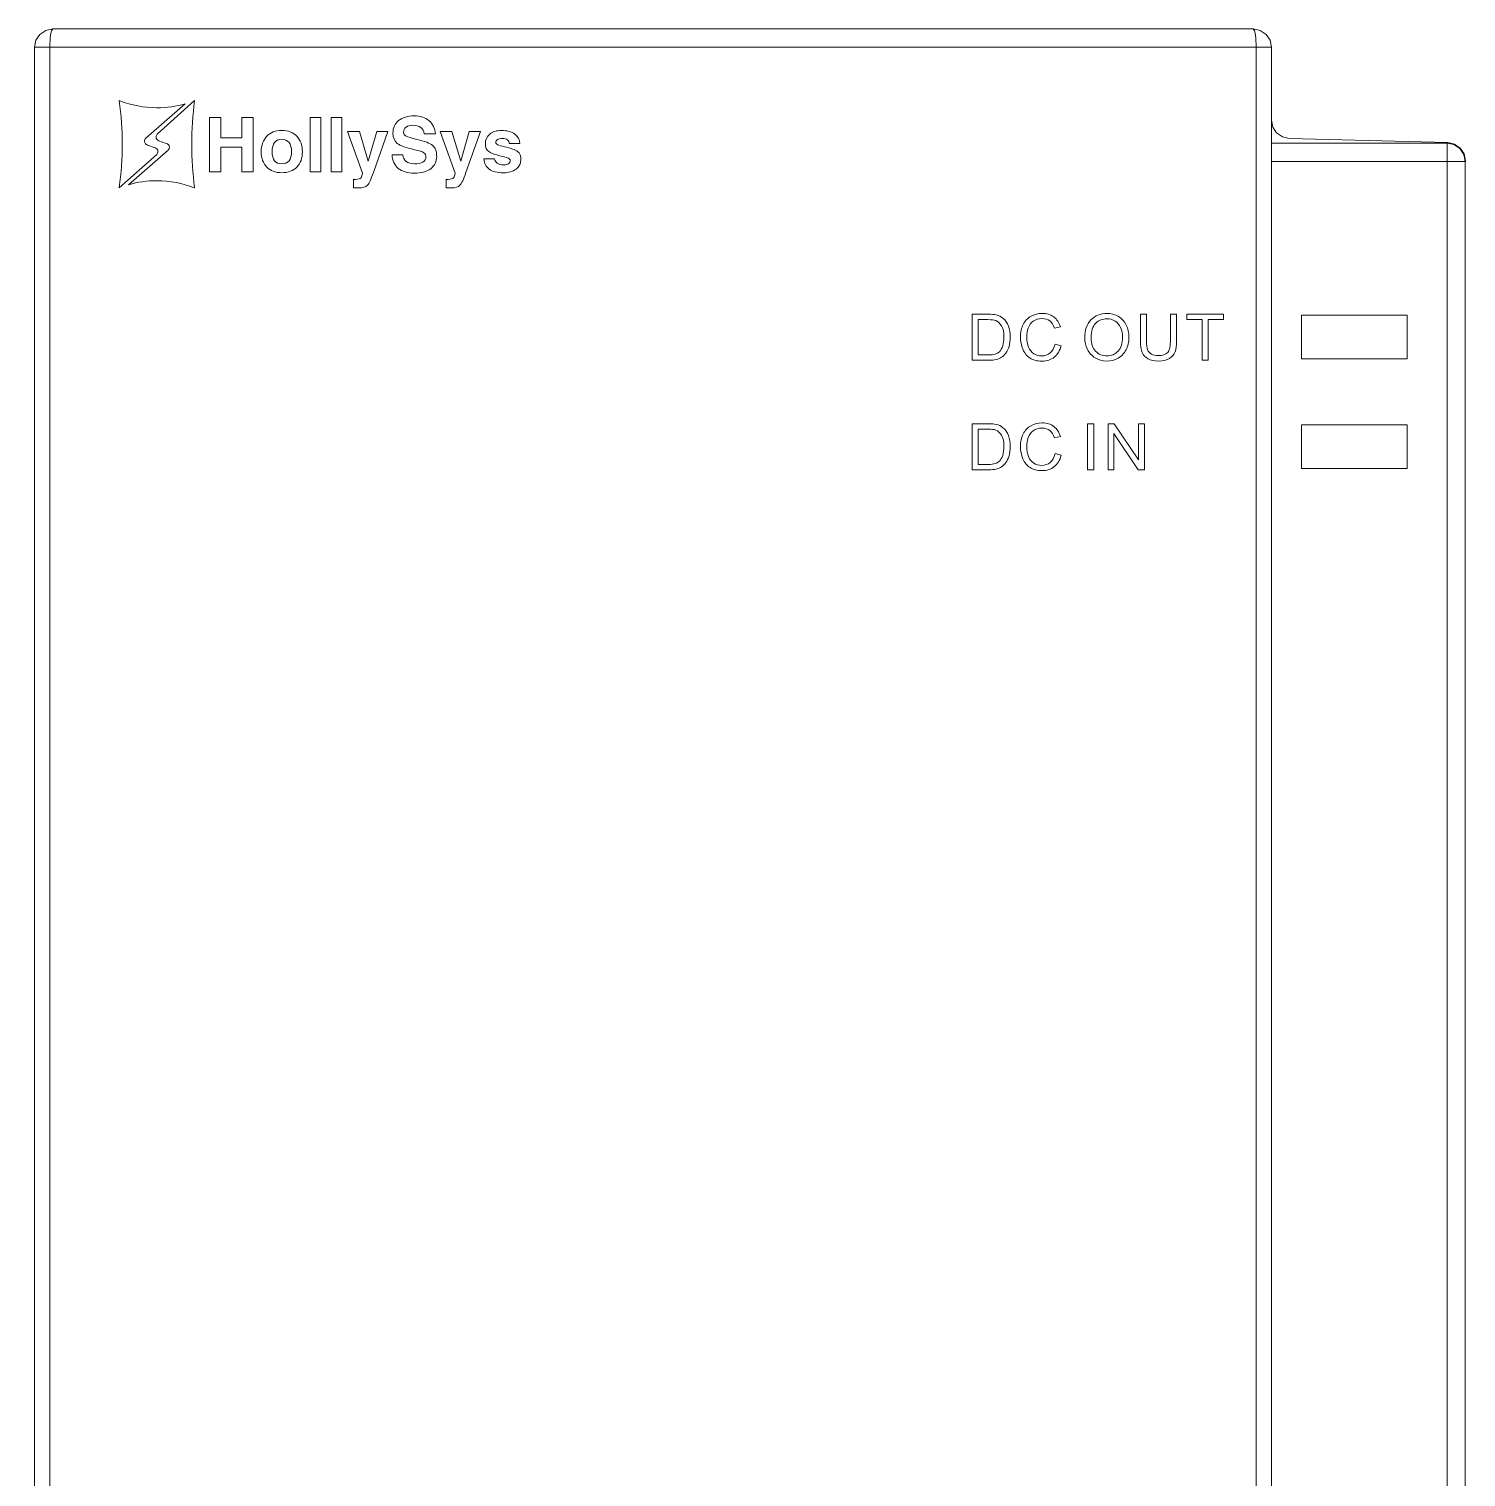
# Model space of a CAD drawing. Header units: millimetres. Extents: x 33157 to 59611, y -29750 to 1750.
# Drawn here: x 53643.5 to 53706.5, y 217.2 to 280.6 of the extents above; entities that cross this region are included whole.
import ezdxf

# ---------------------------------------------------------------- set-up
doc = ezdxf.new("R2010")
doc.units = ezdxf.units.MM
doc.layers.get('0').update_dxf_attribs({"lineweight": 18})

msp = doc.modelspace()

# ---------------------------------------------------------------- linework, layer by layer
at = {"lineweight": 9}
for p, q in [((53643.794, 279.827), (53643.794, 115.432)), ((53644.464, 279.827), (53644.464, 215.474)), ((53697.322, 279.827), (53697.322, 215.474)), ((53697.991, 279.827), (53697.991, 155.043)), ((53705.688, 275.622), (53705.688, 154.421)), ((53706.48, 274.82), (53706.48, 154.892)), ((53706.49, 274.849), (53706.49, 274.82))]:
    msp.add_line(p, q, dxfattribs=at)
for points in [[(53699.306, 266.176), (53703.939, 266.176), (53703.939, 268.08), (53699.306, 268.08)], [(53699.306, 261.366), (53703.939, 261.366), (53703.939, 263.269), (53699.306, 263.269)]]:
    msp.add_lwpolyline(points, close=True, dxfattribs=at)
for points, knots in [([(53644.596, 280.629), (53644.596, 280.629), (53644.284, 280.563), (53644.284, 280.563), (53644.284, 280.563), (53644.03, 280.393), (53644.03, 280.393), (53644.03, 280.393), (53643.851, 280.138), (53643.851, 280.138), (53643.851, 280.138), (53643.794, 279.827), (53643.794, 279.827)], [0, 0, 0, 0, 148087.126699, 148087.126699, 148087.126699, 296174.253399, 296174.253399, 296174.253399, 444261.380098, 444261.380098, 444261.380098, 592348.506797, 592348.506797, 592348.506797, 592348.506797]), ([(53644.464, 279.827), (53644.464, 279.827), (53644.482, 280.242), (53644.482, 280.242), (53644.482, 280.242), (53644.511, 280.45), (53644.511, 280.45), (53644.511, 280.45), (53644.53, 280.544), (53644.53, 280.544), (53644.53, 280.544), (53644.596, 280.629), (53644.596, 280.629)], [0, 0, 0, 0, 148088.410456, 148088.410456, 148088.410456, 296176.820912, 296176.820912, 296176.820912, 444265.231368, 444265.231368, 444265.231368, 592353.641824, 592353.641824, 592353.641824, 592353.641824]), ([(53697.991, 279.827), (53697.991, 279.827), (53697.935, 280.138), (53697.935, 280.138), (53697.935, 280.138), (53697.755, 280.393), (53697.755, 280.393), (53697.755, 280.393), (53697.501, 280.563), (53697.501, 280.563), (53697.501, 280.563), (53697.189, 280.629), (53697.189, 280.629)], [0, 0, 0, 0, 148235.827833, 148235.827833, 148235.827833, 296471.655666, 296471.655666, 296471.655666, 444707.483499, 444707.483499, 444707.483499, 592943.311332, 592943.311332, 592943.311332, 592943.311332]), ([(53697.322, 279.827), (53697.322, 279.827), (53697.303, 280.242), (53697.303, 280.242), (53697.303, 280.242), (53697.274, 280.45), (53697.274, 280.45), (53697.274, 280.45), (53697.246, 280.544), (53697.246, 280.544), (53697.246, 280.544), (53697.189, 280.629), (53697.189, 280.629)], [0, 0, 0, 0, 148234.475903, 148234.475903, 148234.475903, 296468.951805, 296468.951805, 296468.951805, 444703.427708, 444703.427708, 444703.427708, 592937.90361, 592937.90361, 592937.90361, 592937.90361]), ([(53697.991, 276.631), (53697.991, 276.631), (53698.048, 276.329), (53698.048, 276.329), (53698.048, 276.329), (53698.218, 276.074), (53698.218, 276.074), (53698.218, 276.074), (53698.472, 275.895), (53698.472, 275.895), (53698.472, 275.895), (53698.774, 275.829), (53698.774, 275.829)], [0, 0, 0, 0, 148242.66498, 148242.66498, 148242.66498, 296485.32996, 296485.32996, 296485.32996, 444727.99494, 444727.99494, 444727.99494, 592970.659921, 592970.659921, 592970.659921, 592970.659921]), ([(53706.49, 274.83), (53706.49, 274.83), (53706.471, 274.981), (53706.471, 274.981), (53706.471, 274.981), (53706.433, 275.132), (53706.433, 275.132), (53706.433, 275.132), (53706.358, 275.273), (53706.358, 275.273), (53706.358, 275.273), (53706.254, 275.396), (53706.254, 275.396), (53706.254, 275.396), (53706.131, 275.49), (53706.131, 275.49), (53706.131, 275.49), (53705.999, 275.565), (53705.999, 275.565), (53705.999, 275.565), (53705.848, 275.612), (53705.848, 275.612), (53705.848, 275.612), (53705.688, 275.631), (53705.688, 275.631)], [0, 0, 0, 0, 138796.574489, 138796.574489, 138796.574489, 277593.148977, 277593.148977, 277593.148977, 416389.723466, 416389.723466, 416389.723466, 555186.297955, 555186.297955, 555186.297955, 693982.872444, 693982.872444, 693982.872444, 832779.446932, 832779.446932, 832779.446932, 971576.021421, 971576.021421, 971576.021421, 1110372.59591, 1110372.59591, 1110372.59591, 1110372.59591]), ([(53706.48, 274.82), (53706.48, 274.82), (53706.423, 275.132), (53706.423, 275.132), (53706.423, 275.132), (53706.254, 275.386), (53706.254, 275.386), (53706.254, 275.386), (53705.99, 275.565), (53705.99, 275.565), (53705.99, 275.565), (53705.688, 275.622), (53705.688, 275.622)], [0, 0, 0, 0, 148266.20566, 148266.20566, 148266.20566, 296532.41132, 296532.41132, 296532.41132, 444798.61698, 444798.61698, 444798.61698, 593064.822641, 593064.822641, 593064.822641, 593064.822641]), ([(53706.49, 274.849), (53706.49, 274.849), (53706.433, 275.15), (53706.433, 275.15), (53706.433, 275.15), (53706.263, 275.405), (53706.263, 275.405), (53706.263, 275.405), (53706.009, 275.584), (53706.009, 275.584), (53706.009, 275.584), (53705.716, 275.65), (53705.716, 275.65)], [0, 0, 0, 0, 148266.224705, 148266.224705, 148266.224705, 296532.449411, 296532.449411, 296532.449411, 444798.674116, 444798.674116, 444798.674116, 593064.898821, 593064.898821, 593064.898821, 593064.898821])]:
    msp.add_open_spline(points, degree=3, knots=knots, dxfattribs=at)
for points in [[(53697.189, 280.629), (53697.189, 280.629), (53644.596, 280.629), (53644.596, 280.629)], [(53643.794, 279.827), (53643.794, 279.827), (53697.991, 279.827), (53697.991, 279.827)], [(53705.688, 275.622), (53705.688, 275.622), (53698.001, 275.622), (53698.001, 275.622)], [(53698.774, 275.829), (53698.774, 275.829), (53705.716, 275.65), (53705.716, 275.65)], [(53698.001, 274.82), (53698.001, 274.82), (53706.48, 274.82), (53706.48, 274.82)]]:
    msp.add_open_spline(points, degree=3, dxfattribs=at)
for points, knots in [([(53649.079, 275.42), (53649.079, 275.42), (53649.079, 275.42), (53649.079, 275.42), (53649.079, 275.42), (53648.749, 275.541), (53648.749, 275.541), (53648.671, 275.557), (53648.613, 275.626), (53648.613, 275.709), (53648.613, 275.761), (53648.636, 275.807), (53648.672, 275.838), (53648.672, 275.838), (53648.672, 275.839), (53648.672, 275.839), (53648.672, 275.839), (53650.4, 277.35), (53650.4, 277.35), (53650.005, 277.237), (53649.589, 277.176), (53649.158, 277.176), (53648.584, 277.176), (53648.036, 277.284), (53647.532, 277.479), (53647.523, 277.482), (53647.515, 277.485), (53647.507, 277.488), (53647.507, 277.488), (53647.507, 277.477), (53647.507, 277.477), (53647.59, 276.855), (53647.634, 276.221), (53647.634, 275.577), (53647.634, 274.932), (53647.59, 274.298), (53647.507, 273.677), (53647.507, 273.677), (53647.507, 273.663), (53647.507, 273.663), (53647.507, 273.663), (53649.146, 275.132), (53649.146, 275.132), (53649.146, 275.132), (53649.146, 275.133), (53649.146, 275.133), (53649.178, 275.164), (53649.199, 275.208), (53649.199, 275.257), (53649.199, 275.333), (53649.148, 275.398), (53649.079, 275.42)], [0, 0, 0, 0, 133641.160273, 133641.160273, 133641.160273, 267282.320546, 267282.320546, 267282.320546, 400923.480819, 400923.480819, 400923.480819, 534564.641093, 534564.641093, 534564.641093, 668205.801366, 668205.801366, 668205.801366, 801846.961639, 801846.961639, 801846.961639, 935488.121912, 935488.121912, 935488.121912, 1069129.282185, 1069129.282185, 1069129.282185, 1202770.442458, 1202770.442458, 1202770.442458, 1336411.602731, 1336411.602731, 1336411.602731, 1470052.763004, 1470052.763004, 1470052.763004, 1603693.923278, 1603693.923278, 1603693.923278, 1737335.083551, 1737335.083551, 1737335.083551, 1870976.243824, 1870976.243824, 1870976.243824, 2004617.404097, 2004617.404097, 2004617.404097, 2138258.56437, 2138258.56437, 2138258.56437, 2271899.724643, 2271899.724643, 2271899.724643, 2271899.724643]), ([(53649.237, 275.732), (53649.237, 275.732), (53649.237, 275.731), (53649.237, 275.731), (53649.237, 275.731), (53649.567, 275.611), (53649.567, 275.611), (53649.644, 275.594), (53649.703, 275.525), (53649.703, 275.443), (53649.703, 275.391), (53649.68, 275.345), (53649.644, 275.314), (53649.644, 275.314), (53649.644, 275.312), (53649.644, 275.312), (53649.644, 275.312), (53647.916, 273.802), (53647.916, 273.802), (53648.311, 273.915), (53648.727, 273.976), (53649.158, 273.976), (53649.731, 273.976), (53650.279, 273.868), (53650.784, 273.672), (53650.792, 273.669), (53650.801, 273.667), (53650.809, 273.664), (53650.809, 273.664), (53650.809, 273.675), (53650.809, 273.675), (53650.725, 274.296), (53650.681, 274.93), (53650.681, 275.575), (53650.681, 276.219), (53650.725, 276.854), (53650.809, 277.475), (53650.809, 277.475), (53650.809, 277.488), (53650.809, 277.488), (53650.809, 277.488), (53649.17, 276.02), (53649.17, 276.02), (53649.17, 276.02), (53649.17, 276.019), (53649.17, 276.019), (53649.137, 275.988), (53649.117, 275.944), (53649.117, 275.895), (53649.117, 275.818), (53649.167, 275.754), (53649.237, 275.732)], [0, 0, 0, 0, 133646.327943, 133646.327943, 133646.327943, 267292.655886, 267292.655886, 267292.655886, 400938.98383, 400938.98383, 400938.98383, 534585.311773, 534585.311773, 534585.311773, 668231.639716, 668231.639716, 668231.639716, 801877.967659, 801877.967659, 801877.967659, 935524.295602, 935524.295602, 935524.295602, 1069170.623545, 1069170.623545, 1069170.623545, 1202816.951489, 1202816.951489, 1202816.951489, 1336463.279432, 1336463.279432, 1336463.279432, 1470109.607375, 1470109.607375, 1470109.607375, 1603755.935318, 1603755.935318, 1603755.935318, 1737402.263261, 1737402.263261, 1737402.263261, 1871048.591205, 1871048.591205, 1871048.591205, 2004694.919148, 2004694.919148, 2004694.919148, 2138341.247091, 2138341.247091, 2138341.247091, 2271987.575034, 2271987.575034, 2271987.575034, 2271987.575034]), ([(53651.453, 276.753), (53651.453, 276.753), (53651.701, 276.753), (53651.701, 276.753), (53651.701, 276.753), (53651.95, 276.753), (53651.95, 276.753), (53651.95, 276.753), (53651.95, 275.862), (53651.95, 275.862), (53651.95, 275.862), (53652.881, 275.862), (53652.881, 275.862), (53652.881, 275.862), (53652.881, 276.753), (53652.881, 276.753), (53652.881, 276.753), (53653.129, 276.753), (53653.129, 276.753), (53653.129, 276.753), (53653.379, 276.753), (53653.379, 276.753), (53653.379, 276.753), (53653.379, 274.373), (53653.379, 274.373), (53653.379, 274.373), (53653.131, 274.373), (53653.131, 274.373), (53653.131, 274.373), (53652.881, 274.373), (53652.881, 274.373), (53652.881, 274.373), (53652.881, 275.452), (53652.881, 275.452), (53652.881, 275.452), (53651.95, 275.452), (53651.95, 275.452), (53651.95, 275.452), (53651.95, 274.373), (53651.95, 274.373), (53651.95, 274.373), (53651.702, 274.373), (53651.702, 274.373), (53651.702, 274.373), (53651.453, 274.373), (53651.453, 274.373), (53651.453, 274.373), (53651.453, 276.753), (53651.453, 276.753)], [0, 0, 0, 0, 133922.436045, 133922.436045, 133922.436045, 267844.87209, 267844.87209, 267844.87209, 401767.308135, 401767.308135, 401767.308135, 535689.74418, 535689.74418, 535689.74418, 669612.180225, 669612.180225, 669612.180225, 803534.61627, 803534.61627, 803534.61627, 937457.052316, 937457.052316, 937457.052316, 1071379.488361, 1071379.488361, 1071379.488361, 1205301.924406, 1205301.924406, 1205301.924406, 1339224.360451, 1339224.360451, 1339224.360451, 1473146.796496, 1473146.796496, 1473146.796496, 1607069.232541, 1607069.232541, 1607069.232541, 1740991.668586, 1740991.668586, 1740991.668586, 1874914.104631, 1874914.104631, 1874914.104631, 2008836.540676, 2008836.540676, 2008836.540676, 2142758.976721, 2142758.976721, 2142758.976721, 2142758.976721]), ([(53655.868, 276.753), (53655.868, 276.753), (53656.099, 276.753), (53656.099, 276.753), (53656.099, 276.753), (53656.332, 276.753), (53656.332, 276.753), (53656.332, 276.753), (53656.332, 274.373), (53656.332, 274.373), (53656.332, 274.373), (53656.101, 274.373), (53656.101, 274.373), (53656.101, 274.373), (53655.868, 274.373), (53655.868, 274.373), (53655.868, 274.373), (53655.868, 276.753), (53655.868, 276.753)], [0, 0, 0, 0, 141818.367204, 141818.367204, 141818.367204, 283636.734409, 283636.734409, 283636.734409, 425455.101613, 425455.101613, 425455.101613, 567273.468817, 567273.468817, 567273.468817, 709091.836021, 709091.836021, 709091.836021, 850910.203226, 850910.203226, 850910.203226, 850910.203226]), ([(53656.79, 276.753), (53656.79, 276.753), (53657.021, 276.753), (53657.021, 276.753), (53657.021, 276.753), (53657.254, 276.753), (53657.254, 276.753), (53657.254, 276.753), (53657.254, 274.373), (53657.254, 274.373), (53657.254, 274.373), (53657.023, 274.373), (53657.023, 274.373), (53657.023, 274.373), (53656.79, 274.373), (53656.79, 274.373), (53656.79, 274.373), (53656.79, 276.753), (53656.79, 276.753)], [0, 0, 0, 0, 141820.809514, 141820.809514, 141820.809514, 283641.619028, 283641.619028, 283641.619028, 425462.428543, 425462.428543, 425462.428543, 567283.238057, 567283.238057, 567283.238057, 709104.047571, 709104.047571, 709104.047571, 850924.857085, 850924.857085, 850924.857085, 850924.857085]), ([(53660.872, 276.038), (53660.863, 276.152), (53660.814, 276.242), (53660.723, 276.308), (53660.632, 276.375), (53660.514, 276.408), (53660.369, 276.408), (53660.242, 276.408), (53660.144, 276.38), (53660.073, 276.325), (53660.001, 276.269), (53659.966, 276.192), (53659.966, 276.093), (53659.966, 276.021), (53660.003, 275.966), (53660.078, 275.927), (53660.151, 275.889), (53660.307, 275.843), (53660.546, 275.79), (53660.892, 275.712), (53661.124, 275.622), (53661.24, 275.521), (53661.357, 275.421), (53661.415, 275.259), (53661.415, 275.037), (53661.415, 274.813), (53661.328, 274.636), (53661.151, 274.505), (53660.976, 274.374), (53660.737, 274.308), (53660.437, 274.308), (53660.136, 274.308), (53659.901, 274.378), (53659.731, 274.517), (53659.562, 274.656), (53659.471, 274.854), (53659.459, 275.111), (53659.459, 275.111), (53659.938, 275.111), (53659.938, 275.111), (53659.944, 274.985), (53659.99, 274.888), (53660.076, 274.82), (53660.162, 274.752), (53660.283, 274.718), (53660.437, 274.718), (53660.596, 274.718), (53660.72, 274.744), (53660.809, 274.795), (53660.898, 274.846), (53660.943, 274.917), (53660.943, 275.008), (53660.943, 275.097), (53660.911, 275.163), (53660.847, 275.205), (53660.784, 275.247), (53660.65, 275.291), (53660.445, 275.336), (53660.067, 275.421), (53659.814, 275.512), (53659.687, 275.61), (53659.561, 275.707), (53659.497, 275.859), (53659.497, 276.065), (53659.497, 276.296), (53659.581, 276.479), (53659.748, 276.615), (53659.916, 276.75), (53660.142, 276.818), (53660.427, 276.818), (53660.694, 276.818), (53660.911, 276.748), (53661.078, 276.607), (53661.246, 276.467), (53661.339, 276.277), (53661.357, 276.038), (53661.357, 276.038), (53660.872, 276.038), (53660.872, 276.038)], [0, 0, 0, 0, 132122.50174, 132122.50174, 132122.50174, 264245.00348, 264245.00348, 264245.00348, 396367.50522, 396367.50522, 396367.50522, 528490.00696, 528490.00696, 528490.00696, 660612.5087, 660612.5087, 660612.5087, 792735.01044, 792735.01044, 792735.01044, 924857.51218, 924857.51218, 924857.51218, 1056980.01392, 1056980.01392, 1056980.01392, 1189102.51566, 1189102.51566, 1189102.51566, 1321225.0174, 1321225.0174, 1321225.0174, 1453347.51914, 1453347.51914, 1453347.51914, 1585470.02088, 1585470.02088, 1585470.02088, 1717592.52262, 1717592.52262, 1717592.52262, 1849715.02436, 1849715.02436, 1849715.02436, 1981837.5261, 1981837.5261, 1981837.5261, 2113960.02784, 2113960.02784, 2113960.02784, 2246082.52958, 2246082.52958, 2246082.52958, 2378205.03132, 2378205.03132, 2378205.03132, 2510327.53306, 2510327.53306, 2510327.53306, 2642450.0348, 2642450.0348, 2642450.0348, 2774572.53654, 2774572.53654, 2774572.53654, 2906695.03828, 2906695.03828, 2906695.03828, 3038817.54002, 3038817.54002, 3038817.54002, 3170940.04176, 3170940.04176, 3170940.04176, 3303062.5435, 3303062.5435, 3303062.5435, 3435185.04524, 3435185.04524, 3435185.04524, 3435185.04524]), ([(53653.97, 274.574), (53653.808, 274.74), (53653.727, 274.963), (53653.727, 275.243), (53653.727, 275.53), (53653.808, 275.758), (53653.97, 275.927), (53654.133, 276.096), (53654.352, 276.18), (53654.627, 276.18), (53654.905, 276.18), (53655.125, 276.096), (53655.287, 275.927), (53655.449, 275.758), (53655.53, 275.53), (53655.53, 275.243), (53655.53, 274.963), (53655.449, 274.74), (53655.287, 274.574), (53655.125, 274.409), (53654.905, 274.327), (53654.627, 274.327), (53654.352, 274.327), (53654.133, 274.409), (53653.97, 274.574)], [0, 0, 0, 0, 138660.321989, 138660.321989, 138660.321989, 277320.643977, 277320.643977, 277320.643977, 415980.965966, 415980.965966, 415980.965966, 554641.287955, 554641.287955, 554641.287955, 693301.609944, 693301.609944, 693301.609944, 831961.931932, 831961.931932, 831961.931932, 970622.253921, 970622.253921, 970622.253921, 1109282.57591, 1109282.57591, 1109282.57591, 1109282.57591]), ([(53658.639, 274.335), (53658.537, 274.038), (53658.45, 273.852), (53658.378, 273.776), (53658.305, 273.701), (53658.176, 273.663), (53657.99, 273.663), (53657.99, 273.663), (53657.768, 273.668), (53657.768, 273.668), (53657.768, 273.668), (53657.768, 274.04), (53657.768, 274.04), (53657.779, 274.036), (53657.809, 274.034), (53657.857, 274.034), (53657.981, 274.034), (53658.062, 274.059), (53658.1, 274.11), (53658.124, 274.142), (53658.148, 274.209), (53658.171, 274.311), (53658.171, 274.311), (53657.514, 276.134), (53657.514, 276.134), (53657.514, 276.134), (53657.77, 276.134), (53657.77, 276.134), (53657.77, 276.134), (53658.028, 276.134), (53658.028, 276.134), (53658.028, 276.134), (53658.411, 274.827), (53658.411, 274.827), (53658.411, 274.827), (53658.412, 274.827), (53658.412, 274.827), (53658.412, 274.827), (53658.785, 276.134), (53658.785, 276.134), (53658.785, 276.134), (53659.028, 276.134), (53659.028, 276.134), (53659.028, 276.134), (53659.27, 276.134), (53659.27, 276.134), (53659.27, 276.134), (53658.639, 274.335), (53658.639, 274.335)], [0, 0, 0, 0, 133938.922804, 133938.922804, 133938.922804, 267877.845608, 267877.845608, 267877.845608, 401816.768413, 401816.768413, 401816.768413, 535755.691217, 535755.691217, 535755.691217, 669694.614021, 669694.614021, 669694.614021, 803633.536825, 803633.536825, 803633.536825, 937572.45963, 937572.45963, 937572.45963, 1071511.382434, 1071511.382434, 1071511.382434, 1205450.305238, 1205450.305238, 1205450.305238, 1339389.228042, 1339389.228042, 1339389.228042, 1473328.150846, 1473328.150846, 1473328.150846, 1607267.073651, 1607267.073651, 1607267.073651, 1741205.996455, 1741205.996455, 1741205.996455, 1875144.919259, 1875144.919259, 1875144.919259, 2009083.842063, 2009083.842063, 2009083.842063, 2143022.764868, 2143022.764868, 2143022.764868, 2143022.764868]), ([(53662.696, 274.335), (53662.594, 274.038), (53662.507, 273.852), (53662.435, 273.776), (53662.362, 273.701), (53662.233, 273.663), (53662.047, 273.663), (53662.047, 273.663), (53661.825, 273.668), (53661.825, 273.668), (53661.825, 273.668), (53661.825, 274.04), (53661.825, 274.04), (53661.836, 274.036), (53661.866, 274.034), (53661.914, 274.034), (53662.039, 274.034), (53662.12, 274.059), (53662.157, 274.11), (53662.181, 274.142), (53662.205, 274.209), (53662.229, 274.311), (53662.229, 274.311), (53661.572, 276.134), (53661.572, 276.134), (53661.572, 276.134), (53661.827, 276.134), (53661.827, 276.134), (53661.827, 276.134), (53662.085, 276.134), (53662.085, 276.134), (53662.085, 276.134), (53662.468, 274.827), (53662.468, 274.827), (53662.468, 274.827), (53662.469, 274.827), (53662.469, 274.827), (53662.469, 274.827), (53662.842, 276.134), (53662.842, 276.134), (53662.842, 276.134), (53663.085, 276.134), (53663.085, 276.134), (53663.085, 276.134), (53663.328, 276.134), (53663.328, 276.134), (53663.328, 276.134), (53662.696, 274.335), (53662.696, 274.335)], [0, 0, 0, 0, 133949.076285, 133949.076285, 133949.076285, 267898.15257, 267898.15257, 267898.15257, 401847.228855, 401847.228855, 401847.228855, 535796.30514, 535796.30514, 535796.30514, 669745.381425, 669745.381425, 669745.381425, 803694.45771, 803694.45771, 803694.45771, 937643.533995, 937643.533995, 937643.533995, 1071592.61028, 1071592.61028, 1071592.61028, 1205541.686564, 1205541.686564, 1205541.686564, 1339490.762849, 1339490.762849, 1339490.762849, 1473439.839134, 1473439.839134, 1473439.839134, 1607388.915419, 1607388.915419, 1607388.915419, 1741337.991704, 1741337.991704, 1741337.991704, 1875287.067989, 1875287.067989, 1875287.067989, 2009236.144274, 2009236.144274, 2009236.144274, 2143185.220559, 2143185.220559, 2143185.220559, 2143185.220559]), ([(53664.597, 275.605), (53664.597, 275.673), (53664.569, 275.728), (53664.513, 275.769), (53664.457, 275.81), (53664.382, 275.831), (53664.289, 275.831), (53664.2, 275.831), (53664.13, 275.815), (53664.079, 275.785), (53664.029, 275.754), (53664.004, 275.711), (53664.004, 275.656), (53664.004, 275.617), (53664.033, 275.584), (53664.09, 275.555), (53664.146, 275.528), (53664.246, 275.499), (53664.39, 275.466), (53664.675, 275.403), (53664.866, 275.333), (53664.962, 275.258), (53665.058, 275.182), (53665.107, 275.063), (53665.107, 274.901), (53665.107, 274.729), (53665.037, 274.59), (53664.897, 274.485), (53664.757, 274.379), (53664.572, 274.327), (53664.343, 274.327), (53664.072, 274.327), (53663.863, 274.379), (53663.717, 274.482), (53663.57, 274.586), (53663.492, 274.737), (53663.483, 274.936), (53663.483, 274.936), (53663.955, 274.936), (53663.955, 274.936), (53663.959, 274.855), (53663.995, 274.791), (53664.063, 274.745), (53664.132, 274.699), (53664.225, 274.676), (53664.343, 274.676), (53664.436, 274.676), (53664.509, 274.692), (53664.561, 274.724), (53664.613, 274.756), (53664.64, 274.8), (53664.64, 274.858), (53664.64, 274.898), (53664.614, 274.932), (53664.564, 274.96), (53664.513, 274.987), (53664.424, 275.014), (53664.296, 275.042), (53663.998, 275.109), (53663.799, 275.18), (53663.699, 275.254), (53663.598, 275.328), (53663.548, 275.442), (53663.548, 275.596), (53663.548, 275.771), (53663.613, 275.912), (53663.743, 276.019), (53663.873, 276.126), (53664.045, 276.18), (53664.257, 276.18), (53664.497, 276.18), (53664.69, 276.128), (53664.837, 276.022), (53664.984, 275.917), (53665.057, 275.778), (53665.057, 275.605), (53665.057, 275.605), (53665.057, 275.605), (53665.057, 275.605), (53665.057, 275.605), (53664.597, 275.605), (53664.597, 275.605)], [0, 0, 0, 0, 132030.687391, 132030.687391, 132030.687391, 264061.374782, 264061.374782, 264061.374782, 396092.062172, 396092.062172, 396092.062172, 528122.749563, 528122.749563, 528122.749563, 660153.436954, 660153.436954, 660153.436954, 792184.124345, 792184.124345, 792184.124345, 924214.811735, 924214.811735, 924214.811735, 1056245.499126, 1056245.499126, 1056245.499126, 1188276.186517, 1188276.186517, 1188276.186517, 1320306.873908, 1320306.873908, 1320306.873908, 1452337.561299, 1452337.561299, 1452337.561299, 1584368.248689, 1584368.248689, 1584368.248689, 1716398.93608, 1716398.93608, 1716398.93608, 1848429.623471, 1848429.623471, 1848429.623471, 1980460.310862, 1980460.310862, 1980460.310862, 2112490.998253, 2112490.998253, 2112490.998253, 2244521.685643, 2244521.685643, 2244521.685643, 2376552.373034, 2376552.373034, 2376552.373034, 2508583.060425, 2508583.060425, 2508583.060425, 2640613.747816, 2640613.747816, 2640613.747816, 2772644.435206, 2772644.435206, 2772644.435206, 2904675.122597, 2904675.122597, 2904675.122597, 3036705.809988, 3036705.809988, 3036705.809988, 3168736.497379, 3168736.497379, 3168736.497379, 3300767.18477, 3300767.18477, 3300767.18477, 3432797.87216, 3432797.87216, 3432797.87216, 3564828.559551, 3564828.559551, 3564828.559551, 3564828.559551]), ([(53654.944, 274.852), (53655.017, 274.942), (53655.053, 275.075), (53655.053, 275.248), (53655.053, 275.426), (53655.017, 275.561), (53654.944, 275.653), (53654.872, 275.745), (53654.766, 275.791), (53654.627, 275.791), (53654.489, 275.791), (53654.384, 275.745), (53654.312, 275.653), (53654.24, 275.561), (53654.204, 275.426), (53654.204, 275.248), (53654.204, 275.075), (53654.24, 274.942), (53654.312, 274.852), (53654.384, 274.761), (53654.489, 274.716), (53654.627, 274.716), (53654.766, 274.716), (53654.872, 274.761), (53654.944, 274.852)], [0, 0, 0, 0, 138661.546833, 138661.546833, 138661.546833, 277323.093666, 277323.093666, 277323.093666, 415984.6405, 415984.6405, 415984.6405, 554646.187333, 554646.187333, 554646.187333, 693307.734166, 693307.734166, 693307.734166, 831969.280999, 831969.280999, 831969.280999, 970630.827832, 970630.827832, 970630.827832, 1109292.374666, 1109292.374666, 1109292.374666, 1109292.374666]), ([(53684.876, 266.104), (53684.876, 266.104), (53684.876, 268.125), (53684.876, 268.125), (53684.876, 268.125), (53685.573, 268.125), (53685.573, 268.125), (53685.73, 268.125), (53685.85, 268.115), (53685.932, 268.096), (53686.048, 268.069), (53686.147, 268.021), (53686.229, 267.951), (53686.336, 267.861), (53686.415, 267.746), (53686.468, 267.606), (53686.521, 267.466), (53686.547, 267.305), (53686.547, 267.125), (53686.547, 266.972), (53686.529, 266.836), (53686.494, 266.717), (53686.458, 266.599), (53686.412, 266.5), (53686.356, 266.423), (53686.299, 266.345), (53686.238, 266.284), (53686.171, 266.24), (53686.105, 266.195), (53686.025, 266.161), (53685.931, 266.138), (53685.836, 266.115), (53685.728, 266.104), (53685.606, 266.104), (53685.606, 266.104), (53684.876, 266.104), (53684.876, 266.104)], [0, 0, 0, 0, 135594.765462, 135594.765462, 135594.765462, 271189.530924, 271189.530924, 271189.530924, 406784.296386, 406784.296386, 406784.296386, 542379.061848, 542379.061848, 542379.061848, 677973.82731, 677973.82731, 677973.82731, 813568.592772, 813568.592772, 813568.592772, 949163.358233, 949163.358233, 949163.358233, 1084758.123695, 1084758.123695, 1084758.123695, 1220352.889157, 1220352.889157, 1220352.889157, 1355947.654619, 1355947.654619, 1355947.654619, 1491542.420081, 1491542.420081, 1491542.420081, 1627137.185543, 1627137.185543, 1627137.185543, 1627137.185543]), ([(53685.145, 266.341), (53685.145, 266.341), (53685.575, 266.341), (53685.575, 266.341), (53685.709, 266.341), (53685.813, 266.353), (53685.889, 266.378), (53685.964, 266.403), (53686.025, 266.438), (53686.07, 266.483), (53686.133, 266.547), (53686.182, 266.632), (53686.217, 266.739), (53686.253, 266.847), (53686.271, 266.976), (53686.271, 267.129), (53686.271, 267.341), (53686.236, 267.504), (53686.167, 267.618), (53686.098, 267.731), (53686.013, 267.808), (53685.914, 267.846), (53685.843, 267.874), (53685.727, 267.888), (53685.568, 267.888), (53685.568, 267.888), (53685.145, 267.888), (53685.145, 267.888), (53685.145, 267.888), (53685.145, 266.341), (53685.145, 266.341)], [0, 0, 0, 0, 136860.139587, 136860.139587, 136860.139587, 273720.279175, 273720.279175, 273720.279175, 410580.418762, 410580.418762, 410580.418762, 547440.55835, 547440.55835, 547440.55835, 684300.697937, 684300.697937, 684300.697937, 821160.837525, 821160.837525, 821160.837525, 958020.977112, 958020.977112, 958020.977112, 1094881.116699, 1094881.116699, 1094881.116699, 1231741.256287, 1231741.256287, 1231741.256287, 1368601.395874, 1368601.395874, 1368601.395874, 1368601.395874]), ([(53688.511, 266.813), (53688.511, 266.813), (53688.779, 266.745), (53688.779, 266.745), (53688.723, 266.525), (53688.622, 266.358), (53688.477, 266.243), (53688.331, 266.128), (53688.154, 266.07), (53687.943, 266.07), (53687.726, 266.07), (53687.549, 266.114), (53687.413, 266.203), (53687.276, 266.292), (53687.173, 266.42), (53687.102, 266.588), (53687.031, 266.756), (53686.995, 266.936), (53686.995, 267.129), (53686.995, 267.34), (53687.035, 267.523), (53687.116, 267.68), (53687.196, 267.836), (53687.31, 267.955), (53687.458, 268.037), (53687.607, 268.118), (53687.77, 268.159), (53687.948, 268.159), (53688.15, 268.159), (53688.32, 268.107), (53688.457, 268.004), (53688.595, 267.901), (53688.691, 267.757), (53688.745, 267.571), (53688.745, 267.571), (53688.482, 267.508), (53688.482, 267.508), (53688.436, 267.655), (53688.368, 267.762), (53688.279, 267.829), (53688.19, 267.897), (53688.078, 267.93), (53687.943, 267.93), (53687.788, 267.93), (53687.658, 267.893), (53687.554, 267.818), (53687.45, 267.744), (53687.377, 267.644), (53687.335, 267.519), (53687.293, 267.393), (53687.272, 267.264), (53687.272, 267.131), (53687.272, 266.959), (53687.297, 266.809), (53687.347, 266.681), (53687.396, 266.553), (53687.474, 266.457), (53687.579, 266.394), (53687.685, 266.33), (53687.799, 266.299), (53687.921, 266.299), (53688.071, 266.299), (53688.197, 266.342), (53688.3, 266.428), (53688.404, 266.515), (53688.474, 266.643), (53688.511, 266.813)], [0, 0, 0, 0, 132730.055469, 132730.055469, 132730.055469, 265460.110937, 265460.110937, 265460.110937, 398190.166406, 398190.166406, 398190.166406, 530920.221875, 530920.221875, 530920.221875, 663650.277343, 663650.277343, 663650.277343, 796380.332812, 796380.332812, 796380.332812, 929110.388281, 929110.388281, 929110.388281, 1061840.44375, 1061840.44375, 1061840.44375, 1194570.499218, 1194570.499218, 1194570.499218, 1327300.554687, 1327300.554687, 1327300.554687, 1460030.610156, 1460030.610156, 1460030.610156, 1592760.665624, 1592760.665624, 1592760.665624, 1725490.721093, 1725490.721093, 1725490.721093, 1858220.776562, 1858220.776562, 1858220.776562, 1990950.83203, 1990950.83203, 1990950.83203, 2123680.887499, 2123680.887499, 2123680.887499, 2256410.942968, 2256410.942968, 2256410.942968, 2389140.998437, 2389140.998437, 2389140.998437, 2521871.053905, 2521871.053905, 2521871.053905, 2654601.109374, 2654601.109374, 2654601.109374, 2787331.164843, 2787331.164843, 2787331.164843, 2920061.220311, 2920061.220311, 2920061.220311, 2920061.220311]), ([(53689.812, 267.087), (53689.812, 267.422), (53689.902, 267.685), (53690.082, 267.874), (53690.262, 268.064), (53690.495, 268.159), (53690.78, 268.159), (53690.966, 268.159), (53691.134, 268.114), (53691.284, 268.025), (53691.434, 267.936), (53691.548, 267.812), (53691.627, 267.652), (53691.705, 267.493), (53691.745, 267.313), (53691.745, 267.111), (53691.745, 266.906), (53691.704, 266.723), (53691.621, 266.562), (53691.538, 266.4), (53691.421, 266.278), (53691.269, 266.195), (53691.117, 266.111), (53690.954, 266.07), (53690.778, 266.07), (53690.588, 266.07), (53690.418, 266.116), (53690.268, 266.208), (53690.118, 266.3), (53690.005, 266.425), (53689.927, 266.584), (53689.85, 266.742), (53689.812, 266.91), (53689.812, 267.087)], [0, 0, 0, 0, 136194.342122, 136194.342122, 136194.342122, 272388.684243, 272388.684243, 272388.684243, 408583.026365, 408583.026365, 408583.026365, 544777.368487, 544777.368487, 544777.368487, 680971.710608, 680971.710608, 680971.710608, 817166.05273, 817166.05273, 817166.05273, 953360.394851, 953360.394851, 953360.394851, 1089554.736973, 1089554.736973, 1089554.736973, 1225749.079095, 1225749.079095, 1225749.079095, 1361943.421216, 1361943.421216, 1361943.421216, 1498137.763338, 1498137.763338, 1498137.763338, 1498137.763338]), ([(53690.088, 267.083), (53690.088, 266.84), (53690.154, 266.648), (53690.284, 266.508), (53690.415, 266.369), (53690.579, 266.299), (53690.777, 266.299), (53690.978, 266.299), (53691.143, 266.369), (53691.274, 266.51), (53691.403, 266.651), (53691.468, 266.852), (53691.468, 267.111), (53691.468, 267.276), (53691.441, 267.419), (53691.385, 267.541), (53691.33, 267.664), (53691.248, 267.759), (53691.141, 267.826), (53691.034, 267.893), (53690.914, 267.927), (53690.781, 267.927), (53690.592, 267.927), (53690.429, 267.862), (53690.293, 267.732), (53690.156, 267.603), (53690.088, 267.386), (53690.088, 267.083)], [0, 0, 0, 0, 137728.302468, 137728.302468, 137728.302468, 275456.604937, 275456.604937, 275456.604937, 413184.907405, 413184.907405, 413184.907405, 550913.209874, 550913.209874, 550913.209874, 688641.512342, 688641.512342, 688641.512342, 826369.814811, 826369.814811, 826369.814811, 964098.117279, 964098.117279, 964098.117279, 1101826.419748, 1101826.419748, 1101826.419748, 1239554.722216, 1239554.722216, 1239554.722216, 1239554.722216]), ([(53693.569, 268.125), (53693.569, 268.125), (53693.837, 268.125), (53693.837, 268.125), (53693.837, 268.125), (53693.837, 266.958), (53693.837, 266.958), (53693.837, 266.754), (53693.814, 266.593), (53693.769, 266.474), (53693.723, 266.355), (53693.64, 266.257), (53693.52, 266.183), (53693.4, 266.108), (53693.244, 266.07), (53693.049, 266.07), (53692.86, 266.07), (53692.706, 266.103), (53692.586, 266.168), (53692.465, 266.233), (53692.38, 266.327), (53692.328, 266.451), (53692.277, 266.575), (53692.251, 266.744), (53692.251, 266.958), (53692.251, 266.958), (53692.251, 268.125), (53692.251, 268.125), (53692.251, 268.125), (53692.519, 268.125), (53692.519, 268.125), (53692.519, 268.125), (53692.519, 266.958), (53692.519, 266.958), (53692.519, 266.783), (53692.536, 266.653), (53692.568, 266.57), (53692.601, 266.487), (53692.656, 266.422), (53692.736, 266.378), (53692.815, 266.333), (53692.912, 266.31), (53693.026, 266.31), (53693.222, 266.31), (53693.361, 266.355), (53693.445, 266.444), (53693.528, 266.533), (53693.569, 266.704), (53693.569, 266.958), (53693.569, 266.958), (53693.569, 268.125), (53693.569, 268.125)], [0, 0, 0, 0, 133763.680562, 133763.680562, 133763.680562, 267527.361123, 267527.361123, 267527.361123, 401291.041685, 401291.041685, 401291.041685, 535054.722247, 535054.722247, 535054.722247, 668818.402808, 668818.402808, 668818.402808, 802582.08337, 802582.08337, 802582.08337, 936345.763932, 936345.763932, 936345.763932, 1070109.444494, 1070109.444494, 1070109.444494, 1203873.125055, 1203873.125055, 1203873.125055, 1337636.805617, 1337636.805617, 1337636.805617, 1471400.486179, 1471400.486179, 1471400.486179, 1605164.16674, 1605164.16674, 1605164.16674, 1738927.847302, 1738927.847302, 1738927.847302, 1872691.527864, 1872691.527864, 1872691.527864, 2006455.208425, 2006455.208425, 2006455.208425, 2140218.888987, 2140218.888987, 2140218.888987, 2273982.569549, 2273982.569549, 2273982.569549, 2273982.569549]), ([(53694.954, 266.104), (53694.954, 266.104), (53694.954, 267.888), (53694.954, 267.888), (53694.954, 267.888), (53694.288, 267.888), (53694.288, 267.888), (53694.288, 267.888), (53694.288, 268.125), (53694.288, 268.125), (53694.288, 268.125), (53695.888, 268.125), (53695.888, 268.125), (53695.888, 268.125), (53695.888, 267.888), (53695.888, 267.888), (53695.888, 267.888), (53695.222, 267.888), (53695.222, 267.888), (53695.222, 267.888), (53695.222, 266.104), (53695.222, 266.104), (53695.222, 266.104), (53694.954, 266.104), (53694.954, 266.104)], [0, 0, 0, 0, 138773.782306, 138773.782306, 138773.782306, 277547.564612, 277547.564612, 277547.564612, 416321.346919, 416321.346919, 416321.346919, 555095.129225, 555095.129225, 555095.129225, 693868.911531, 693868.911531, 693868.911531, 832642.693837, 832642.693837, 832642.693837, 971416.476143, 971416.476143, 971416.476143, 1110190.258449, 1110190.258449, 1110190.258449, 1110190.258449]), ([(53684.876, 261.304), (53684.876, 261.304), (53684.876, 263.325), (53684.876, 263.325), (53684.876, 263.325), (53685.573, 263.325), (53685.573, 263.325), (53685.73, 263.325), (53685.85, 263.315), (53685.932, 263.296), (53686.048, 263.269), (53686.147, 263.221), (53686.229, 263.151), (53686.336, 263.061), (53686.415, 262.946), (53686.468, 262.806), (53686.521, 262.666), (53686.547, 262.505), (53686.547, 262.325), (53686.547, 262.172), (53686.529, 262.036), (53686.494, 261.917), (53686.458, 261.799), (53686.412, 261.7), (53686.356, 261.623), (53686.299, 261.545), (53686.238, 261.484), (53686.171, 261.44), (53686.105, 261.395), (53686.025, 261.361), (53685.931, 261.338), (53685.836, 261.315), (53685.728, 261.304), (53685.606, 261.304), (53685.606, 261.304), (53684.876, 261.304), (53684.876, 261.304)], [0, 0, 0, 0, 135600.79985, 135600.79985, 135600.79985, 271201.599699, 271201.599699, 271201.599699, 406802.399549, 406802.399549, 406802.399549, 542403.199398, 542403.199398, 542403.199398, 678003.999248, 678003.999248, 678003.999248, 813604.799097, 813604.799097, 813604.799097, 949205.598947, 949205.598947, 949205.598947, 1084806.398796, 1084806.398796, 1084806.398796, 1220407.198646, 1220407.198646, 1220407.198646, 1356007.998496, 1356007.998496, 1356007.998496, 1491608.798345, 1491608.798345, 1491608.798345, 1627209.598195, 1627209.598195, 1627209.598195, 1627209.598195]), ([(53685.145, 261.541), (53685.145, 261.541), (53685.575, 261.541), (53685.575, 261.541), (53685.709, 261.541), (53685.813, 261.553), (53685.889, 261.578), (53685.964, 261.603), (53686.025, 261.638), (53686.07, 261.683), (53686.133, 261.747), (53686.182, 261.832), (53686.217, 261.939), (53686.253, 262.047), (53686.271, 262.176), (53686.271, 262.329), (53686.271, 262.541), (53686.236, 262.704), (53686.167, 262.818), (53686.098, 262.931), (53686.013, 263.008), (53685.914, 263.046), (53685.843, 263.074), (53685.727, 263.088), (53685.568, 263.088), (53685.568, 263.088), (53685.145, 263.088), (53685.145, 263.088), (53685.145, 263.088), (53685.145, 261.541), (53685.145, 261.541)], [0, 0, 0, 0, 136866.230105, 136866.230105, 136866.230105, 273732.46021, 273732.46021, 273732.46021, 410598.690314, 410598.690314, 410598.690314, 547464.920419, 547464.920419, 547464.920419, 684331.150524, 684331.150524, 684331.150524, 821197.380629, 821197.380629, 821197.380629, 958063.610733, 958063.610733, 958063.610733, 1094929.840838, 1094929.840838, 1094929.840838, 1231796.070943, 1231796.070943, 1231796.070943, 1368662.301048, 1368662.301048, 1368662.301048, 1368662.301048]), ([(53688.511, 262.013), (53688.511, 262.013), (53688.779, 261.945), (53688.779, 261.945), (53688.723, 261.725), (53688.622, 261.558), (53688.477, 261.443), (53688.331, 261.328), (53688.154, 261.27), (53687.943, 261.27), (53687.726, 261.27), (53687.549, 261.314), (53687.413, 261.403), (53687.276, 261.492), (53687.173, 261.62), (53687.102, 261.788), (53687.031, 261.956), (53686.995, 262.136), (53686.995, 262.329), (53686.995, 262.54), (53687.035, 262.723), (53687.116, 262.88), (53687.196, 263.036), (53687.31, 263.155), (53687.458, 263.237), (53687.607, 263.318), (53687.77, 263.359), (53687.948, 263.359), (53688.15, 263.359), (53688.32, 263.307), (53688.457, 263.204), (53688.595, 263.101), (53688.691, 262.957), (53688.745, 262.771), (53688.745, 262.771), (53688.482, 262.708), (53688.482, 262.708), (53688.436, 262.855), (53688.368, 262.962), (53688.279, 263.029), (53688.19, 263.097), (53688.078, 263.13), (53687.943, 263.13), (53687.788, 263.13), (53687.658, 263.093), (53687.554, 263.018), (53687.45, 262.944), (53687.377, 262.844), (53687.335, 262.719), (53687.293, 262.593), (53687.272, 262.464), (53687.272, 262.331), (53687.272, 262.159), (53687.297, 262.009), (53687.347, 261.881), (53687.396, 261.753), (53687.474, 261.657), (53687.579, 261.594), (53687.685, 261.53), (53687.799, 261.499), (53687.921, 261.499), (53688.071, 261.499), (53688.197, 261.542), (53688.3, 261.628), (53688.404, 261.715), (53688.474, 261.843), (53688.511, 262.013)], [0, 0, 0, 0, 132735.962263, 132735.962263, 132735.962263, 265471.924526, 265471.924526, 265471.924526, 398207.886789, 398207.886789, 398207.886789, 530943.849052, 530943.849052, 530943.849052, 663679.811314, 663679.811314, 663679.811314, 796415.773577, 796415.773577, 796415.773577, 929151.73584, 929151.73584, 929151.73584, 1061887.698103, 1061887.698103, 1061887.698103, 1194623.660366, 1194623.660366, 1194623.660366, 1327359.622629, 1327359.622629, 1327359.622629, 1460095.584892, 1460095.584892, 1460095.584892, 1592831.547155, 1592831.547155, 1592831.547155, 1725567.509417, 1725567.509417, 1725567.509417, 1858303.47168, 1858303.47168, 1858303.47168, 1991039.433943, 1991039.433943, 1991039.433943, 2123775.396206, 2123775.396206, 2123775.396206, 2256511.358469, 2256511.358469, 2256511.358469, 2389247.320732, 2389247.320732, 2389247.320732, 2521983.282995, 2521983.282995, 2521983.282995, 2654719.245258, 2654719.245258, 2654719.245258, 2787455.20752, 2787455.20752, 2787455.20752, 2920191.169783, 2920191.169783, 2920191.169783, 2920191.169783]), ([(53689.939, 261.304), (53689.939, 261.304), (53689.939, 263.325), (53689.939, 263.325), (53689.939, 263.325), (53690.207, 263.325), (53690.207, 263.325), (53690.207, 263.325), (53690.207, 261.304), (53690.207, 261.304), (53690.207, 261.304), (53689.939, 261.304), (53689.939, 261.304)], [0, 0, 0, 0, 148236.585946, 148236.585946, 148236.585946, 296473.171892, 296473.171892, 296473.171892, 444709.757838, 444709.757838, 444709.757838, 592946.343784, 592946.343784, 592946.343784, 592946.343784]), ([(53690.832, 261.304), (53690.832, 261.304), (53690.832, 263.325), (53690.832, 263.325), (53690.832, 263.325), (53691.106, 263.325), (53691.106, 263.325), (53691.106, 263.325), (53692.167, 261.739), (53692.167, 261.739), (53692.167, 261.739), (53692.167, 263.325), (53692.167, 263.325), (53692.167, 263.325), (53692.423, 263.325), (53692.423, 263.325), (53692.423, 263.325), (53692.423, 261.304), (53692.423, 261.304), (53692.423, 261.304), (53692.149, 261.304), (53692.149, 261.304), (53692.149, 261.304), (53691.088, 262.89), (53691.088, 262.89), (53691.088, 262.89), (53691.088, 261.304), (53691.088, 261.304), (53691.088, 261.304), (53690.832, 261.304), (53690.832, 261.304)], [0, 0, 0, 0, 136876.087775, 136876.087775, 136876.087775, 273752.17555, 273752.17555, 273752.17555, 410628.263325, 410628.263325, 410628.263325, 547504.3511, 547504.3511, 547504.3511, 684380.438875, 684380.438875, 684380.438875, 821256.526651, 821256.526651, 821256.526651, 958132.614426, 958132.614426, 958132.614426, 1095008.702201, 1095008.702201, 1095008.702201, 1231884.789976, 1231884.789976, 1231884.789976, 1368760.877751, 1368760.877751, 1368760.877751, 1368760.877751])]:
    msp.add_open_spline(points, degree=3, knots=knots)

doc.saveas('drawing.dxf')
